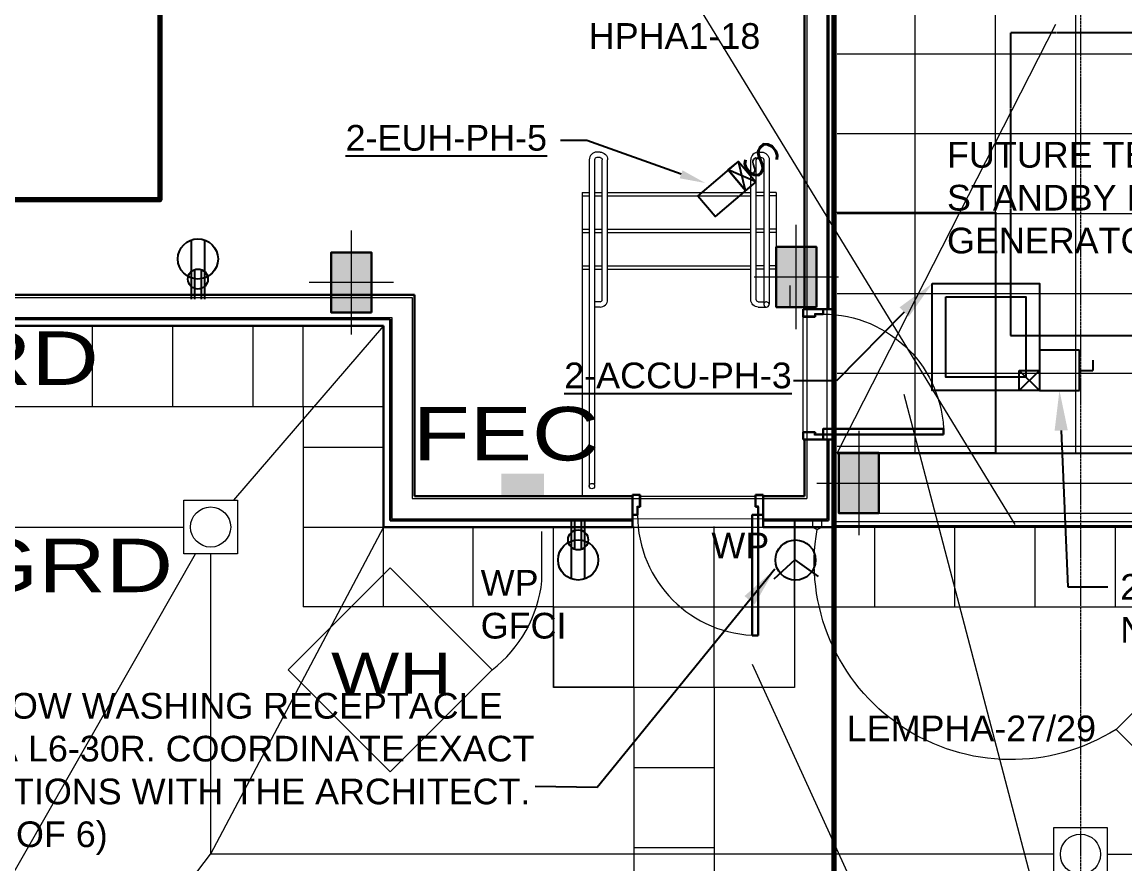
# Model space of a CAD drawing. Header units: inches. Extents: x -40190 to 0, y -3216 to 2257.
# Drawn here: x -22457.3 to -22127.7, y 103.2 to 354.9 of the extents above; entities that cross this region are included whole.
import ezdxf
from ezdxf import colors
from ezdxf.entities.mleader import LeaderData, LeaderLine
from ezdxf.enums import TextEntityAlignment as Align
from ezdxf.math import Vec2, Vec3

# ---------------------------------------------------------------- set-up
doc = ezdxf.new("R2010")
doc.units = ezdxf.units.IN
doc.header["$LTSCALE"] = 0.5
doc.header["$MEASUREMENT"] = 0
for name, pattern in [('A113$0$CENTER', [2, 1.25, -0.25, 0.25, -0.25]), ('A113$0$DGN Style 3', [242.953966, 173.538547, -69.415419]), ('HIDDEN2', [0.1875, 0.125, -0.0625])]:
    doc.linetypes.add(name, pattern=pattern)
for name, color, linetype in [('A113$0$63', 8, 'Continuous'), ('A113$0$A roof pave', 8, 'Continuous'), ('A113$0$A-ANNO-PATT-13-14', 8, 'Continuous'), ('A113$0$A-ANNO-TEXT', 8, 'Continuous'), ('A113$0$A-COLS-COLS13-14', 8, 'Continuous'), ('A113$0$A-DOOR', 8, 'Continuous'), ('A113$0$A-DOOR-FRAM', 8, 'Continuous'), ('A113$0$A-EQPM-FEC', 8, 'Continuous'), ('A113$0$A-FLOOR-THRSHD', 8, 'Continuous'), ('A113$0$A-FLOR-CURB', 8, 'Continuous'), ('A113$0$A-FLOR-HRAL', 8, 'Continuous'), ('A113$0$A-FLOR-SLAB', 8, 'Continuous'), ('A113$0$A-FLOR-STRS', 8, 'Continuous'), ('A113$0$A-GRID-GRD13-14', 8, 'Continuous'), ('A113$0$A-GRID-GRDP0-15', 8, 'Continuous'), ('A113$0$A-WALL-FULL-EXTR', 8, 'Continuous'), ('A113$0$A-WALL-FULL-INTR', 8, 'Continuous'), ('A113$0$bp113 - A-ROOF-CRTS', 8, 'Continuous'), ('A113$0$bp113 - A-ROOF-RFDR', 8, 'Continuous'), ('A113$0$E-ELEC-WIND-WASH', 8, 'Continuous'), ('A113$0$Level 21', 8, 'Continuous'), ('E-Anno-Keyn', 72, 'Continuous'), ('E-Anno-Note', 6, 'Continuous'), ('E-FIRE', 234, 'Continuous'), ('E-Lite-Swch', 53, 'Continuous'), ('E-Lite-Swch @ 48', 53, 'Continuous'), ('E-Lite-Swch @ 96', 53, 'Continuous'), ('E-Powr-Devc', 233, 'Continuous'), ('E-Powr-Devc @ 48', 233, 'Continuous'), ('E-Powr-Devc @ 96', 233, 'Continuous'), ('E-Powr-Eqpm', 234, 'Continuous'), ('EPOWER', 7, 'Continuous'), ('G-Anno', 6, 'Continuous'), ('M-HVAC-Eqpm', 94, 'Continuous'), ('M-HVAC-Eqpm-AHU', 94, 'Continuous'), ('M-HVAC-EQPM-CLEARANCE', 1, 'HIDDEN2'), ('M-HVAC-pad', 1, 'Continuous'), ('M-HVAC-text', 6, 'Continuous'), ('XREF', 7, 'Continuous')]:
    doc.layers.add(name, color=color, linetype=linetype)
doc.layers.add('E-Fire-Covr', color=240, linetype='Continuous', lineweight=70, plot=False)
doc.styles.add('A113$0$style-Arial', font='arial.ttf')
doc.styles.add('A113$0$style-WORKING', font='WORKING.shx')
doc.styles.add('M08', font='arial.ttf', dxfattribs={"height": 7.68})
doc.styles.add('MAMEP ANNO', font='arial.ttf', dxfattribs={"height": 0.101562})
doc.styles.get("Standard").update_dxf_attribs({"font": 'simplex.shx'})
doc.dimstyles.new('STANDARD$7', dxfattribs={"dimtxt": 0.18, "dimasz": 0.125, "dimexe": 0.18, "dimexo": 0.06, "dimgap": 0.09, "dimtad": 0, "dimtih": 1, "dimtoh": 1, "dimdec": 4, "dimzin": 0, "dimdsep": 46, "dimtxsty": 'Standard', "dimcen": 0.09, "dimadec": 0, "dimazin": 0, "dimtfac": 1, "dimtdec": 4, "dimtofl": 0, "dimtmove": 0, "dimatfit": 3, "dimfxl": 1, "dimtolj": 1, "dimtzin": 0, "dimarcsym": 0})

# ---------------------------------------------------------------- blocks, each defined once
blk = doc.blocks.new('PWR-Starter')
at = {"color": 0, "linetype": 'ByBlock'}
for p, q in [((0, 0), (6, 6)), ((0, 6), (6, 0))]:
    blk.add_line(p, q, dxfattribs=at)
blk.add_lwpolyline([(0, 6), (6, 6), (6, 0), (0, 0)], close=True, dxfattribs=at)
blk = doc.blocks.new('PWR-SafetySwitch')
for p, q in [((0, 12), (0, 0)), ((12, 12), (0, 12)), ((12, 0), (12, 12)), ((16, 9), (16, 6)), ((12, 6), (16, 6)), ((0, 0), (12, 0))]:
    blk.add_line(p, q)
blk = doc.blocks.new('*U300')
at = {"layer": 'E-Fire-Covr'}
blk.add_lwpolyline([(-10.15, -648), (-324, -648), (-324, 0), (324, 0), (324, -648), (9.51, -648)], dxfattribs=at)
blk = doc.blocks.new('LTG-Switch-Anno')
at = {"color": 0, "linetype": 'ByBlock'}
blk.add_text('S', height=0.1042, dxfattribs=at).set_placement((0, -0.1094), align=Align.CENTER)
at = {"color": 6, "style": 'MAMEP ANNO'}
blk.add_attdef('SUB', (0.0521, -0.125), '', height=0.0729, dxfattribs=at)
blk = doc.blocks.new('*U1253')
at = {"layer": 'E-Lite-Swch @ 48', "xscale": 48, "yscale": 48, "zscale": 48, "rotation": 130.4731160507407}
blk.add_blockref('LTG-Switch-Anno', (-22240.58, 310.21), dxfattribs=at)
at = {"layer": 'E-Lite-Swch @ 96', "xscale": 96, "yscale": 96, "zscale": 96, "rotation": 130.4731160507407}
blk.add_blockref('LTG-Switch-Anno', (-22240.58, 310.21), dxfattribs=at)
blk = doc.blocks.new('MLD-KeyNote')
at = {"color": 0, "linetype": 'Continuous', "transparency": 16777216}
blk.add_lwpolyline([(-0.09375, -0.09375), (0.09375, -0.09375), (0.09375, 0.09375), (-0.09375, 0.09375)], close=True, dxfattribs=at)
at = {"color": 0, "linetype": 'ByBlock', "transparency": 16777216, "style": 'MAMEP ANNO'}
blk.add_attdef('ID', text='', height=0.10156, dxfattribs=at).set_placement((0, 0), align=Align.MIDDLE_CENTER)
blk = doc.blocks.new('RESPECIAL')
at = {"layer": 'EPOWER'}
for q in [(4.48, 8.32, 18), (-11.97, 1.27, 18), (5.37, -5, 18)]:
    blk.add_line((-0.46, 1.27, 18), q, dxfattribs=at)
blk.add_circle((-0.38, 1.49, 18), 6, dxfattribs=at)
blk = doc.blocks.new('PWR-RecepDuplex-Anno')
at = {"color": 0, "linetype": 'ByBlock'}
for p, q in [((-0.0208, 0.1839), (-0.0208, 0)), ((0.0208, 0.1839), (0.0208, 0))]:
    blk.add_line(p, q, dxfattribs=at)
blk.add_circle((0, 0.125), 0.0625, dxfattribs=at)
at = {"color": 6, "style": 'MAMEP ANNO'}
blk.add_attdef('NOTES', (0.0932, 0.1875), '', height=0.0781, dxfattribs=at)
blk = doc.blocks.new('*U1265')
at = {"layer": 'E-Powr-Devc @ 48', "xscale": 48, "yscale": 48, "zscale": 48, "rotation": 180}
blk.add_blockref('PWR-RecepDuplex-Anno', (-22291.09, 206.1), dxfattribs=at)
at = {"layer": 'E-Powr-Devc @ 96', "xscale": 96, "yscale": 96, "zscale": 96, "rotation": 180}
blk.add_blockref('PWR-RecepDuplex-Anno', (-22291.09, 206.1), dxfattribs=at)
blk = doc.blocks.new('*U1266')
at = {"layer": 'E-Powr-Devc @ 48', "xscale": 48, "yscale": 48, "zscale": 48}
blk.add_blockref('PWR-RecepDuplex-Anno', (-22404.74, 272.1), dxfattribs=at)
at = {"layer": 'E-Powr-Devc @ 96', "xscale": 96, "yscale": 96, "zscale": 96}
blk.add_blockref('PWR-RecepDuplex-Anno', (-22404.74, 272.1), dxfattribs=at)
blk = doc.blocks.new('*U588')
at = {"layer": 'A113$0$E-ELEC-WIND-WASH', "linetype": 'A113$0$DGN Style 3', "lineweight": 13, "flags": 128}
blk.add_lwpolyline([(-1.44, -1.01), (-0.01, -1.72), (1.42, -1.01)], dxfattribs=at)
at = {"layer": 'A113$0$E-ELEC-WIND-WASH', "linetype": 'A113$0$DGN Style 3', "lineweight": 13}
blk.add_3dface([(1.42, 1.08), (-1.44, 1.08), (-1.44, -1.01), (1.42, -1.01)], dxfattribs=at)
blk = doc.blocks.new('A113$0$36D478_24')
at = {"layer": 'A113$0$A-DOOR', "linetype": 'Continuous', "lineweight": 0}
blk.add_arc((-0.85, -5.63), 36, 180, 270, dxfattribs=at)
at = {"layer": 'A113$0$A-DOOR', "linetype": 'Continuous', "lineweight": 30}
blk.add_3dface([(-0.85, -41.63), (-2.6, -41.63), (-2.6, -5.63), (-0.85, -5.63)], dxfattribs=at)
at = {"layer": 'A113$0$A-DOOR-FRAM', "linetype": 'Continuous', "lineweight": 30}
for p, q in [((-36.1, 0.37), (-38.35, 0.37)), ((-38.35, 0.37), (-38.35, 0)), ((-36.1, -3.2), (-36.1, 0.37)), ((-1.6, 0.37), (0.65, 0.37)), ((-1.6, -3.2), (-1.6, 0.37)), ((0.65, 0.37), (0.65, 0)), ((-36.85, -5.63), (-36.85, -3.2)), ((-36.85, -3.2), (-36.1, -3.2)), ((-0.85, -3.2), (-1.6, -3.2)), ((-0.85, -5.63), (-0.85, -3.2)), ((-38.35, -5.63), (-38.35, -5.25)), ((-38.35, -5.63), (-36.85, -5.63)), ((0.65, -5.63), (-0.85, -5.63)), ((0.65, -5.63), (0.65, -5.25))]:
    blk.add_line(p, q, dxfattribs=at)
at = {"layer": 'A113$0$A-DOOR-FRAM', "linetype": 'Continuous', "lineweight": 13}
for p, q in [((-36.25, 0.22), (-38.2, 0.22)), ((-38.2, 0.22), (-38.2, 0)), ((-36.25, -3.05), (-36.25, 0.22)), ((-1.45, -3.05), (-1.45, 0.22)), ((-1.45, 0.22), (0.5, 0.22)), ((0.5, 0.22), (0.5, 0)), ((-38.2, 0), (-38.35, 0)), ((-37, -5.48), (-37, -3.05)), ((-37, -3.05), (-36.25, -3.05)), ((-0.7, -3.05), (-1.45, -3.05)), ((-0.7, -5.48), (-0.7, -3.05)), ((0.5, 0), (0.65, 0)), ((-38.35, -5.25), (-38.2, -5.25)), ((-38.2, -5.48), (-38.2, -5.25)), ((-38.2, -5.48), (-37, -5.48)), ((0.5, -5.48), (-0.7, -5.48)), ((0.65, -5.25), (0.5, -5.25)), ((0.5, -5.48), (0.5, -5.25))]:
    blk.add_line(p, q, dxfattribs=at)
blk = doc.blocks.new('A113$0$36D478_25')
at = {"layer": 'A113$0$A-DOOR', "linetype": 'Continuous', "lineweight": 0, "extrusion": (0, 0, -1)}
blk.add_arc((-5.63, 0.85), 36, 90, 180, dxfattribs=at)
at = {"layer": 'A113$0$A-DOOR', "linetype": 'Continuous', "lineweight": 30}
blk.add_3dface([(41.63, 0.85), (41.63, 2.6), (5.63, 2.6), (5.63, 0.85)], dxfattribs=at)
at = {"layer": 'A113$0$A-DOOR-FRAM', "linetype": 'Continuous', "lineweight": 30}
for p, q in [((-0.37, 36.1), (-0.37, 38.35)), ((-0.37, 38.35), (0, 38.35)), ((5.63, 36.85), (3.2, 36.85)), ((3.2, 36.85), (3.2, 36.1)), ((5.63, 38.35), (5.25, 38.35)), ((5.63, 38.35), (5.63, 36.85)), ((3.2, 36.1), (-0.37, 36.1)), ((-0.37, 1.6), (-0.37, -0.65)), ((3.2, 1.6), (-0.37, 1.6)), ((3.2, 0.85), (3.2, 1.6)), ((5.63, 0.85), (3.2, 0.85)), ((5.63, -0.65), (5.63, 0.85)), ((-0.37, -0.65), (0, -0.65)), ((5.63, -0.65), (5.25, -0.65))]:
    blk.add_line(p, q, dxfattribs=at)
at = {"layer": 'A113$0$A-DOOR-FRAM', "linetype": 'Continuous', "lineweight": 13}
for p, q in [((-0.22, 36.25), (-0.22, 38.2)), ((-0.22, 38.2), (0, 38.2)), ((0, 38.2), (0, 38.35)), ((5.48, 37), (3.05, 37)), ((3.05, 37), (3.05, 36.25)), ((5.25, 38.35), (5.25, 38.2)), ((5.48, 38.2), (5.25, 38.2)), ((5.48, 38.2), (5.48, 37)), ((3.05, 36.25), (-0.22, 36.25)), ((3.05, 1.45), (-0.22, 1.45)), ((-0.22, 1.45), (-0.22, -0.5)), ((3.05, 0.7), (3.05, 1.45)), ((5.48, 0.7), (3.05, 0.7)), ((5.48, -0.5), (5.48, 0.7)), ((-0.22, -0.5), (0, -0.5)), ((0, -0.5), (0, -0.65)), ((5.25, -0.65), (5.25, -0.5)), ((5.48, -0.5), (5.25, -0.5))]:
    blk.add_line(p, q, dxfattribs=at)
blk = doc.blocks.new('A113')
at = {"layer": 'A113$0$A roof pave', "lineweight": 0}
for p, q in [((-22190.535, 435.1317, -2660.425), (-22190.535, 225.9432, -2660.425)), ((-22166.535, 435.1317, -2660.425), (-22166.535, 225.9432, -2660.425)), ((-22142.535, 435.1317, -2660.425), (-22142.535, 225.9432, -2660.425)), ((-22213.7677, 345.4602, -2660.425), (-22094.535, 345.4602, -2660.425)), ((-22213.7677, 321.5809, -2660.425), (-22091.1462, 321.5809, -2660.425)), ((-22213.7677, 297.7017, -2660.425), (-22091.1462, 297.7017, -2660.425)), ((-22213.7677, 273.8224, -2660.425), (-22091.1462, 273.8224, -2660.425)), ((-23012.3091, 263.9985, -2660.425), (-22349.3246, 263.9503, -2660.425)), ((-22436.3134, 239.9963, -2660.425), (-22436.3134, 263.9963, -2660.425)), ((-22412.3134, 239.9963, -2660.425), (-22412.3134, 263.9963, -2660.425)), ((-22388.3134, 239.9963, -2660.425), (-22388.3134, 263.9963, -2660.425)), ((-22373.3289, 239.9525, -2660.425), (-22373.3289, 263.9525, -2660.425)), ((-22213.7677, 249.9432, -2660.425), (-21432.5219, 249.9432, -2660.425)), ((-22373.3289, 239.9525, -2660.425), (-22349.3289, 239.9525, -2660.425)), ((-22373.3289, 227.8101, -2660.425), (-22349.3289, 227.8101, -2660.425)), ((-22213.7677, 228.0794, -2660.425), (-21432.5219, 228.0794, -2660.425)), ((-22213.7677, 225.9432, -2660.425), (-21432.5219, 225.9432, -2660.425)), ((-22373.3289, 203.9525, -2660.425), (-22349.3289, 203.9525, -2660.425)), ((-22349.3289, 180.0949, -2660.425), (-22349.3289, 203.9503, -2660.425)), ((-22322.535, 180.0948, -2660.425), (-22322.535, 204.0948, -2660.425)), ((-22298.535, 180.0948, -2660.425), (-22298.535, 204.0948, -2660.425)), ((-22274.535, 156.0948, -2660.425), (-22274.535, 204.0948, -2660.425)), ((-22250.535, 156.0948, -2660.425), (-22250.535, 204.0948, -2660.425)), ((-22226.535, 180.0948, -2660.425), (-22226.535, 204.0948, -2660.425)), ((-22202.535, 180.0948, -2660.425), (-22202.535, 204.0948, -2660.425)), ((-22178.535, 180.0948, -2660.425), (-22178.535, 204.0948, -2660.425)), ((-22154.535, 180.0948, -2660.425), (-22154.535, 204.0948, -2660.425)), ((-22130.535, 180.0948, -2660.425), (-22130.535, 204.0948, -2660.425)), ((-22298.535, 180.0948, -2660.425), (-22226.535, 180.0948, -2660.425)), ((-22274.535, 156.0948, -2660.425), (-22250.535, 156.0948, -2660.425)), ((-22274.535, 132.0948, -2660.425), (-22250.535, 132.0948, -2660.425)), ((-22274.535, 108.0948, -2660.425), (-22250.535, 108.0948, -2660.425))]:
    blk.add_line(p, q, dxfattribs=at)
at = {"layer": 'A113$0$A roof pave', "lineweight": 13}
for p, q in [((-22988.3134, 239.9963, -2660.425), (-22373.3289, 239.9525, -2660.425)), ((-22373.3289, 239.9525, -2660.425), (-22373.3289, 180.0949, -2660.425)), ((-22298.535, 180.0948, -2660.425), (-22373.3289, 180.0949, -2660.425)), ((-22298.535, 180.0948, -2660.425), (-22298.535, 156.0948, -2660.425)), ((-22226.535, 180.0948, -2660.425), (-21410.535, 180.0948, -2660.425)), ((-22226.535, 180.0948, -2660.425), (-22226.535, 156.0948, -2660.425)), ((-22274.535, 156.0948, -2660.425), (-22298.535, 156.0948, -2660.425)), ((-22274.535, 156.0948, -2660.425), (-22274.535, 36.0949, -2660.425)), ((-22250.535, 156.0948, -2660.425), (-22250.535, 36.0949, -2660.425)), ((-22250.535, 156.0948, -2660.425), (-22226.535, 156.0948, -2660.425))]:
    blk.add_line(p, q, dxfattribs=at)
at = {"layer": 'A113$0$A-ANNO-PATT-13-14', "lineweight": 0, "extrusion": (0, 0, -1)}
for points in [[(22219.9676, 287.6978, 4909.5523), (22231.9676, 287.6978, 4909.5523), (22219.9676, 269.6978, 4909.5523), (22231.9676, 269.6978, 4909.5523)], [(22352.9666, 286.065, 4909.5523), (22364.9665, 286.065, 4909.5523), (22352.9666, 268.065, 4909.5523), (22364.9665, 268.065, 4909.5523)]]:
    blk.add_solid(points, dxfattribs=at)
at = {"layer": 'A113$0$A-ANNO-PATT-13-14', "lineweight": 0}
blk.add_solid([(-22213.2977, 208.0949, -4909.5523), (-22201.2977, 208.0949, -4909.5523), (-22213.2977, 226.0949, -4909.5523), (-22201.2977, 226.0949, -4909.5523)], dxfattribs=at)
at = {"layer": 'A113$0$A-ANNO-TEXT', "lineweight": 0}
for p, q in [((-22268.5404, 381.3947), (-22160.6503, 204.6878)), ((-22083.1232, -178.7217), (-22193.6786, 243.6249)), ((-22302.0146, 187.8449), (-22302.0146, 202.6314))]:
    blk.add_line(p, q, dxfattribs=at)
at = {"layer": 'A113$0$A-ANNO-TEXT', "lineweight": 0, "flags": 128}
blk.add_lwpolyline([(-21946.883, -178.7217), (-22083.1232, -178.7217), (-22239.0172, 162.7979)], dxfattribs=at)
at = {"layer": 'A113$0$A-ANNO-TEXT', "lineweight": 0}
blk.add_arc((-22340.524, 191.925), 38.725, 307.56342, 353.95195, dxfattribs=at)
at = {"layer": 'A113$0$A-ANNO-TEXT', "lineweight": 0, "extrusion": (0, 0, -1)}
blk.add_ellipse((-22161.7573, 193.2304), major_axis=(18.1054, -55.9809), ratio=0.99996511, start_param=6.03389458, end_param=8.33751359, dxfattribs=at)
at = {"layer": 'A113$0$A-ANNO-TEXT', "lineweight": 13}
for points in [[(-22347.3864, 130.7579), (-22316.9157, 161.2286), (-22347.3864, 191.6992), (-22377.857, 161.2286)], [(-22099.93, 112.9761), (-22069.4593, 143.4468), (-22099.93, 173.9174), (-22130.4006, 143.4468)]]:
    blk.add_3dface(points, dxfattribs=at)
at = {"layer": 'A113$0$A-COLS-COLS13-14', "lineweight": 13}
for p, q in [((-22225.9676, 263.1225, -4909.5523), (-22225.9676, 294.2731, -4909.5523)), ((-22358.9665, 261.4896, -4909.5523), (-22358.9665, 292.6403, -4909.5523)), ((-22346.3912, 277.065, -4909.5523), (-22371.5419, 277.065, -4909.5523)), ((-22213.3923, 278.6978, -4909.5523), (-22238.5429, 278.6978, -4909.5523)), ((-22207.2977, 232.6702, -4909.5523), (-22207.2977, 201.5195, -4909.5523)), ((-22219.873, 217.0949, -4909.5523), (-22194.7224, 217.0949, -4909.5523))]:
    blk.add_line(p, q, dxfattribs=at)
at = {"layer": 'A113$0$A-COLS-COLS13-14', "lineweight": 30}
for points in [[(-22219.9676, 269.6978, -4909.5523), (-22231.9676, 269.6978, -4909.5523), (-22231.9676, 287.6978, -4909.5523), (-22219.9676, 287.6978, -4909.5523)], [(-22352.9666, 268.065, -4909.5523), (-22364.9665, 268.065, -4909.5523), (-22364.9665, 286.065, -4909.5523), (-22352.9666, 286.065, -4909.5523)], [(-22213.2977, 226.0949, -4909.5523), (-22201.2977, 226.0949, -4909.5523), (-22201.2977, 208.0949, -4909.5523), (-22213.2977, 208.0949, -4909.5523)]]:
    blk.add_3dface(points, dxfattribs=at)
at = {"layer": 'A113$0$A-EQPM-FEC', "lineweight": 13}
blk.add_solid([(-22301.3689, 213.1973, 1992.7541), (-22314.1189, 213.1973, 1992.7541), (-22301.3689, 219.9473, 1992.7541), (-22314.1189, 219.9473, 1992.7541)], dxfattribs=at)
at = {"layer": 'A113$0$A-FLOOR-THRSHD', "lineweight": 0}
for p, q in [((-22223.9311, 232.3466, 1992.7541), (-22223.9311, 266.8456, 1992.7541)), ((-22272.6579, 213.1923, 1992.7541), (-22238.1589, 213.1923, 1992.7541)), ((-22273.4081, 203.922, 1992.7541), (-22237.4081, 203.922, 1992.7541))]:
    blk.add_line(p, q, dxfattribs=at)
at = {"layer": 'A113$0$A-FLOOR-THRSHD', "lineweight": 13}
for points in [[(-22214.3061, 226.0944, 1992.7541), (-22214.3061, 298.0944, 1992.7541), (-22166.3061, 298.0944, 1992.7541), (-22166.3061, 226.0944, 1992.7541)], [(-22298.535, 203.9466, 1992.7541), (-22226.535, 203.9466, 1992.7541), (-22226.535, 155.9466, 1992.7541), (-22298.535, 155.9466, 1992.7541)]]:
    blk.add_3dface(points, dxfattribs=at)
at = {"layer": 'A113$0$A-FLOR-CURB', "lineweight": 0}
for p, q in [((-22222.8061, 443.6317, 1992.7541), (-22222.8061, 212.4411, 1992.7541)), ((-22216.8061, 437.6317, 1992.7541), (-22216.8061, 206.4407, 1992.7541)), ((-23020.8134, 272.5949, 1992.7541), (-22340.8289, 272.5949, 1992.7541)), ((-22340.8289, 272.5949, 1992.7541), (-22340.8289, 212.4497, 1992.7541)), ((-23014.8134, 266.5949, 1992.7541), (-22346.8289, 266.5949, 1992.7541)), ((-22346.8289, 266.5949, 1992.7541), (-22346.8289, 206.4502, 1992.7541)), ((-22340.8289, 212.4497, 1992.7541), (-22222.8061, 212.4411, 1992.7541)), ((-22346.8289, 206.4502, 1992.7541), (-22216.8061, 206.4407, 1992.7541))]:
    blk.add_line(p, q, dxfattribs=at)
at = {"layer": 'A113$0$A-FLOR-HRAL', "lineweight": 13}
for p, q in [((-22287.8677, 313.7809, 1992.7541), (-22287.8701, 216.1379, 1992.7541)), ((-22286.2427, 313.7809, 1992.7541), (-22286.2451, 216.6468, 1992.7541)), ((-22284.6098, 314.4059, 1992.7541), (-22285.6179, 314.4059, 1992.7541)), ((-22284.6098, 316.0309, 1992.7541), (-22285.6177, 316.0309, 1992.7541)), ((-22283.9848, 271.9478, 1992.7541), (-22283.9848, 313.7809, 1992.7541)), ((-22282.3598, 271.9478, 1992.7541), (-22282.3598, 313.7809, 1992.7541)), ((-22239.5754, 271.9478, 1992.7541), (-22239.5754, 313.7809, 1992.7541)), ((-22237.9504, 271.9478, 1992.7541), (-22237.9504, 313.7809, 1992.7541)), ((-22237.3254, 316.0309, 1992.7541), (-22236.3175, 316.0309, 1992.7541)), ((-22237.3254, 314.4059, 1992.7541), (-22236.3173, 314.4059, 1992.7541)), ((-22235.6925, 313.7809, 1992.7541), (-22235.6923, 270.4517, 1992.7541)), ((-22234.0675, 313.7809, 1992.7541), (-22234.0673, 270.5937, 1992.7541)), ((-22284.6098, 271.3228, 1992.7541), (-22286.2427, 271.3228, 1992.7541)), ((-22237.3254, 271.3228, 1992.7541), (-22235.6925, 271.3228, 1992.7541)), ((-22284.6098, 269.6978, 1992.7541), (-22286.2427, 269.6978, 1992.7541)), ((-22237.3254, 269.6978, 1992.7541), (-22234.8799, 269.6978, 1992.7541))]:
    blk.add_line(p, q, dxfattribs=at)
for centre, radius, start, end in [((-22285.6177, 313.7809, 1992.7541), 2.25, 89.999997, 179.999999), ((-22285.6177, 313.7809, 1992.7541), 0.625, 89.999997, 179.999999), ((-22237.3254, 313.7809, 1992.7541), 2.25, 89.999997, 179.999999), ((-22237.3254, 313.7809, 1992.7541), 0.625, 89.999997, 179.999999), ((-22284.6098, 271.9478, 1992.7541), 0.625, 269.999997, 359.999999), ((-22284.6098, 271.9478, 1992.7541), 2.25, 269.999997, 359.999999), ((-22234.88, 270.5124, 1992.7541), 0.8146, 184.092187, 355.923029)]:
    blk.add_arc(centre, radius, start, end, dxfattribs=at)
at = {"layer": 'A113$0$A-FLOR-HRAL', "lineweight": 13, "extrusion": (0, 0, -1)}
for centre, radius, start, end in [((22284.6098, 313.7809, -1992.7541), 2.25, 89.999997, 179.999999), ((22284.6098, 313.7809, -1992.7541), 0.625, 89.999997, 179.999999), ((22236.3175, 313.7809, -1992.7541), 2.25, 89.999997, 179.999999), ((22236.3175, 313.7809, -1992.7541), 0.625, 89.999997, 179.999999), ((22237.3254, 271.9478, -1992.7541), 2.25, 269.999997, 359.999999), ((22237.3254, 271.9478, -1992.7541), 0.625, 269.999997, 359.999999), ((22287.0574, 216.1958, -1992.7541), 0.8146, 184.092187, 355.923029)]:
    blk.add_arc(centre, radius, start, end, dxfattribs=at)
at = {"layer": 'A113$0$A-FLOR-SLAB', "lineweight": 13}
blk.add_line((-22227.781, 269.6978, 1992.7541), (-22227.781, 276.1865, 1992.7541), dxfattribs=at)
at = {"layer": 'A113$0$A-FLOR-STRS', "lineweight": 13}
for p, q in [((-22289.9676, 304.0208, 1992.7541), (-22287.8684, 304.0207, 1992.7541)), ((-22289.9676, 304.0208, 1992.7541), (-22289.9676, 213.196, 1992.7541)), ((-22286.143, 304.0208, 1992.7541), (-22284.0438, 304.0207, 1992.7541)), ((-22282.3598, 304.0211, 1992.7541), (-22239.5754, 304.0182, 1992.7541)), ((-22235.7921, 304.0208, 1992.7541), (-22237.8913, 304.0207, 1992.7541)), ((-22231.9676, 304.0208, 1992.7541), (-22234.0668, 304.0207, 1992.7541)), ((-22231.9676, 304.0208, 1992.7541), (-22231.9676, 269.6978, 1992.7541)), ((-22289.9676, 303.0208, 1992.7541), (-22287.8684, 303.0207, 1992.7541)), ((-22286.1431, 303.0208, 1992.7541), (-22284.0439, 303.0207, 1992.7541)), ((-22282.3598, 303.0211, 1992.7541), (-22239.5754, 303.0182, 1992.7541)), ((-22235.7921, 303.0208, 1992.7541), (-22237.8913, 303.0207, 1992.7541)), ((-22231.9675, 303.0208, 1992.7541), (-22234.0667, 303.0207, 1992.7541)), ((-22289.9676, 293.0208, 1992.7541), (-22287.8678, 293.0207, 1992.7541)), ((-22289.9676, 292.0208, 1992.7541), (-22287.8678, 292.0207, 1992.7541)), ((-22286.1431, 292.0208, 1992.7541), (-22284.0433, 292.0207, 1992.7541)), ((-22286.143, 293.0208, 1992.7541), (-22284.0432, 293.0207, 1992.7541)), ((-22282.3598, 293.0211, 1992.7541), (-22239.5754, 293.0182, 1992.7541)), ((-22282.3598, 292.0211, 1992.7541), (-22239.5754, 292.0182, 1992.7541)), ((-22235.7921, 293.0208, 1992.7541), (-22237.892, 293.0207, 1992.7541)), ((-22235.7921, 292.0208, 1992.7541), (-22237.8919, 292.0207, 1992.7541)), ((-22231.9676, 293.0208, 1992.7541), (-22234.0674, 293.0207, 1992.7541)), ((-22231.9675, 292.0208, 1992.7541), (-22234.0673, 292.0207, 1992.7541)), ((-22289.9677, 281.0208, 1992.7541), (-22287.8672, 281.0207, 1992.7541)), ((-22289.9676, 282.0208, 1992.7541), (-22287.8685, 282.0207, 1992.7541)), ((-22286.1431, 281.0208, 1992.7541), (-22284.0427, 281.0207, 1992.7541)), ((-22286.143, 282.0208, 1992.7541), (-22284.0439, 282.0207, 1992.7541)), ((-22282.3598, 282.0211, 1992.7541), (-22239.5754, 282.0182, 1992.7541)), ((-22282.3598, 281.0211, 1992.7541), (-22239.5754, 281.0182, 1992.7541)), ((-22235.7921, 281.0208, 1992.7541), (-22237.8925, 281.0207, 1992.7541)), ((-22235.7921, 282.0208, 1992.7541), (-22237.8913, 282.0207, 1992.7541)), ((-22231.9675, 281.0208, 1992.7541), (-22234.068, 281.0207, 1992.7541)), ((-22231.9676, 282.0208, 1992.7541), (-22234.0667, 282.0207, 1992.7541))]:
    blk.add_line(p, q, dxfattribs=at)
blk.add_arc((-22234.878, 270.4415, 1992.7541), 0.8146, 355.781464, 179.104329, dxfattribs=at)
at = {"layer": 'A113$0$A-FLOR-STRS', "lineweight": 13, "extrusion": (0, 0, -1)}
blk.add_arc((22287.0574, 216.1958, -1992.7541), 0.8146, 355.781464, 179.104329, dxfattribs=at)
at = {"layer": 'A113$0$A-GRID-GRD13-14', "lineweight": 0}
blk.add_line((-22194.7224, 217.0949, 0.001), (-21410.7898, 217.1126, 0.001), dxfattribs=at)
at = {"layer": 'A113$0$A-GRID-GRDP0-15', "linetype": 'A113$0$CENTER', "lineweight": 0}
blk.add_line((-22141.0236, 2113.2362), (-22141.0236, -676.9042), dxfattribs=at)
at = {"layer": 'A113$0$A-WALL-FULL-EXTR', "lineweight": 13}
for p, q in [((-22214.3061, 435.1304, 1992.7541), (-22214.3061, 269.0944, 1992.7541)), ((-22214.3061, 230.0944, 1992.7541), (-22214.3061, 203.9405, 1992.7541))]:
    blk.add_line(p, q, dxfattribs=at)
at = {"layer": 'A113$0$A-WALL-FULL-EXTR', "lineweight": 30}
for p, q in [((-22223.5561, 269.0951, 1992.7541), (-22214.2809, 269.0944, 1992.7541)), ((-22340.0789, 213.1997, 1992.7541), (-22274.9074, 213.1949, 1992.7541)), ((-22274.9074, 213.1921, 1992.7541), (-22274.9074, 203.9197, 1992.7541)), ((-22235.9074, 213.1921, 1992.7541), (-22223.5561, 213.1912, 1992.7541)), ((-22347.3289, 205.9502, 1992.7541), (-22274.9074, 205.9449, 1992.7541)), ((-22235.9072, 205.9421, 1992.7541), (-22216.3061, 205.9407, 1992.7541)), ((-22349.3289, 203.9503, 1992.7541), (-22274.9074, 203.9449, 1992.7541)), ((-22235.9074, 203.9421, 1992.7541), (-22214.3061, 203.9405, 1992.7541))]:
    blk.add_line(p, q, dxfattribs=at)
at = {"layer": 'A113$0$A-WALL-FULL-INTR', "lineweight": 30}
for p, q in [((-22223.5561, 444.3817, 1992.7541), (-22223.5561, 269.0951, 1992.7541)), ((-22216.3061, 437.1317, 1992.7541), (-22216.3061, 269.0946, 1992.7541)), ((-23021.5634, 273.3449, 1992.7541), (-22340.0789, 273.3449, 1992.7541)), ((-22340.0789, 273.3449, 1992.7541), (-22340.0789, 213.1997, 1992.7541)), ((-23014.3134, 266.0949, 1992.7541), (-22347.3289, 266.0949, 1992.7541)), ((-23012.3134, 264.0949, 1992.7541), (-22349.3289, 264.0949, 1992.7541)), ((-22349.3289, 264.0949, 1992.7541), (-22349.3289, 203.9503, 1992.7541)), ((-22347.3289, 266.0949, 1992.7541), (-22347.3289, 205.9502, 1992.7541)), ((-22223.5561, 230.0951, 1992.7541), (-22214.3061, 230.0944, 1992.7541)), ((-22223.5561, 230.0951, 1992.7541), (-22223.5561, 213.1912, 1992.7541)), ((-22216.3061, 230.0946, 1992.7541), (-22216.3061, 205.9407, 1992.7541)), ((-22235.9074, 213.1921, 1992.7541), (-22235.9074, 203.9197, 1992.7541))]:
    blk.add_line(p, q, dxfattribs=at)
at = {"layer": 'A113$0$bp113 - A-ROOF-CRTS', "lineweight": 13}
for p, q in [((-22214.3061, 204.0949, -2660.425), (-22214.3061, 396.0948, -2660.425)), ((-22148.4466, 354.1574, -2660.425), (-22213.7677, 226.0949, -2660.425)), ((-22349.3289, 264.0949, -2660.425), (-22394.1476, 211.9503, -2660.425)), ((-22953.0236, 203.9503, -2660.425), (-22409.0236, 203.9503, -2660.425)), ((-22349.3289, 203.9503, -2660.425), (-22401.0236, 106.0949, -2660.425)), ((-22483.0236, 60.0949, -2660.425), (-22405.5838, 195.9503, -2660.425)), ((-22483.0236, 0.0949, -2660.425), (-22401.0236, 106.0949, -2660.425)), ((-22149.0236, 106.0949, -2660.425), (-22401.0236, 106.0949, -2660.425)), ((-22133.0236, 106.0949, -2660.425), (-21789.0236, 106.0949, -2660.425))]:
    blk.add_line(p, q, dxfattribs=at)
at = {"layer": 'A113$0$bp113 - A-ROOF-CRTS', "lineweight": 13, "elevation": -2660.425, "flags": 128}
blk.add_lwpolyline([(-22401.0236, 195.9503), (-22401.0236, 106.0949)], dxfattribs=at)
at = {"layer": 'A113$0$bp113 - A-ROOF-RFDR', "lineweight": 13}
for centre in [(-22401.0236, 203.9503, -2660.425), (-22141.0236, 106.0949, -2660.425)]:
    blk.add_circle(centre, 6, dxfattribs=at)
for points in [[(-22409.0236, 211.9503, -2660.425), (-22393.0236, 211.9503, -2660.425), (-22393.0236, 195.9503, -2660.425), (-22409.0236, 195.9503, -2660.425)], [(-22149.0236, 114.0949, -2660.425), (-22133.0236, 114.0949, -2660.425), (-22133.0236, 98.0949, -2660.425), (-22149.0236, 98.0949, -2660.425)]]:
    blk.add_3dface(points, dxfattribs=at)
at = {"layer": 'A113$0$Level 21', "lineweight": 0}
for p, q in [((-22213.2977, 226.0945, 1992.7541), (-21432.5236, 226.1121, 1992.7541)), ((-22213.2977, 208.0945, 1992.7541), (-21414.5236, 208.1125, 1992.7541))]:
    blk.add_line(p, q, dxfattribs=at)
at = {"layer": 'A113$0$Level 21', "lineweight": 13}
blk.add_line((-22214.3061, 205.5944, 1992.7541), (-21412.0236, 205.6125, 1992.7541), dxfattribs=at)
at = {"layer": 'A113$0$Level 21', "lineweight": 40}
blk.add_line((-22214.3061, 204.0944, 1992.7541), (-21410.5236, 204.1126, 1992.7541), dxfattribs=at)
at = {"layer": 'A113$0$A-DOOR', "lineweight": 0}
for name, p in [('A113$0$36D478_25', (-22223.5563, 230.7432, 1992.7541)), ('A113$0$36D478_24', (-22236.5555, 213.1923, 1992.7541))]:
    blk.add_blockref(name, p, dxfattribs=at)
at = {"layer": 'A113$0$E-ELEC-WIND-WASH', "lineweight": 13}
blk.add_blockref('*U588', (-22219.7213, 204.9523, 1992.7541), dxfattribs=at)
at = {"layer": 'A113$0$63', "lineweight": 0, "style": 'A113$0$style-Arial', "width": 1.246875}
blk.add_text('RD', height=16, dxfattribs=at).set_placement((-22474.6996, 246.4397, -0.001))
at = {"layer": 'A113$0$A-ANNO-TEXT', "lineweight": 13, "style": 'A113$0$style-Arial', "width": 1.246875}
blk.add_text('FEC', height=16, dxfattribs=at).set_placement((-22340.5847, 239.8571), align=Align.TOP_LEFT)
at = {"layer": 'A113$0$A-ANNO-TEXT', "lineweight": 70, "style": 'A113$0$style-Arial', "width": 1.246875}
blk.add_text('GRD', height=16, dxfattribs=at).set_placement((-22474.1891, 184.4725))
at = {"layer": 'A113$0$A-ANNO-TEXT', "lineweight": 13, "style": 'A113$0$style-WORKING', "width": 1.3125}
blk.add_text('WH', height=12.312, dxfattribs=at).set_placement((-22365.0371, 154.1181))
blk = doc.blocks.new('*U360')
at = {"layer": 'E-Fire-Covr'}
blk.add_lwpolyline([(7.29, 268), (264, 268), (264, -260), (-264, -260), (-264, 268), (-7.21, 268)], dxfattribs=at)

msp = doc.modelspace()

# ---------------------------------------------------------------- linework, layer by layer
at = {"layer": 'E-Powr-Eqpm', "flags": 128}
msp.add_lwpolyline([(-22238.02, 307.14), (-22241.09, 304.58), (-22246.21, 310.72), (-22243.14, 313.28), (-22238.02, 307.14), (-22246.21, 310.72), (-22241.09, 304.58), (-22243.14, 313.28)], dxfattribs=at)
at = {"layer": 'M-HVAC-Eqpm', "flags": 128}
msp.add_lwpolyline([(-22255.35, 302.87), (-22243.18, 313.25), (-22237.98, 307.17), (-22250.16, 296.78), (-22255.35, 302.87)], dxfattribs=at)
at = {"layer": 'M-HVAC-Eqpm-AHU', "elevation": 0.21}
msp.add_lwpolyline([(-22181.23, 272.8), (-22157.23, 272.8), (-22157.23, 248.8), (-22181.23, 248.8)], close=True, dxfattribs=at)
at = {"layer": 'M-HVAC-EQPM-CLEARANCE', "elevation": 0}
msp.add_lwpolyline([(-22113.86, 351.74), (-22161.86, 351.74), (-22161.86, 261.24), (-22113.86, 261.24)], close=True, dxfattribs=at)
at = {"layer": 'M-HVAC-pad', "elevation": 0.21}
msp.add_lwpolyline([(-22185.23, 276.8), (-22153.23, 276.8), (-22153.23, 244.8), (-22185.23, 244.8)], close=True, dxfattribs=at)

# ---------------------------------------------------------------- block references
at = {"rotation": 269.8353429522658}
msp.add_blockref('RESPECIAL', (-22227.63, 193.7, -18), dxfattribs=at)
at = {"layer": 'E-FIRE'}
for name, p in [('*U360', (-22680.14, 561.77)), ('*U300', (-21890.53, 435.13))]:
    msp.add_blockref(name, p, dxfattribs=at)
at = {"layer": 'E-Lite-Swch'}
msp.add_blockref('*U1253', (0, 0), dxfattribs=at)
at = {"layer": 'E-Powr-Devc'}
for name in ['*U1266', '*U1265']:
    msp.add_blockref(name, (0, 0), dxfattribs=at)
at = {"layer": 'E-Powr-Eqpm'}
for name, p in [('PWR-SafetySwitch', (-22153.23, 244.8, 0.21)), ('PWR-Starter', (-22159.23, 244.8, 0.21))]:
    msp.add_blockref(name, p, dxfattribs=at)
at = {"layer": 'XREF'}
msp.add_blockref('A113', (0.08, 0), dxfattribs=at)

# ---------------------------------------------------------------- texts
at = {"layer": 'G-Anno', "style": 'M08'}
for s, p in [('HPHA1-18', (-22287.91, 346.93, -40)), ('WP', (-22251.27, 194.59, -58)), ('LEMPHA-27/29', (-22210.82, 139.9, -18))]:
    msp.add_text(s, height=7.68, dxfattribs=at).set_placement(p)
at = {"layer": 'G-Anno', "insert": (-22489.52, 154.33), "char_height": 7.68, "attachment_point": 1, "style": 'M08'}
msp.add_mtext_dynamic_manual_height_columns('WINDOW WASHING RECEPTACLE\\PNEMA L6-30R. COORDINATE EXACT LOCATIONS WITH THE ARCHITECT. (TYP. OF 6)', width=196.3117, gutter_width=1, heights=[0], dxfattribs=at)
at = {"layer": 'M-HVAC-text', "attachment_point": 1, "style": 'M08'}
for s, insert, char_height, width in [('FUTURE TENANT STANDBY POWER GENERATOR', (-22180.85, 319.08, 0.01), 7.6875, 135.4201), ('{\\L2-ACCU-PH-3}', (-22295.26, 253.13), 7.6875, 135.4201), ('WP\\PGFCI', (-22320.23, 191.11, -0.01), 7.688, 18.7396)]:
    msp.add_mtext(s, dxfattribs=dict(at, insert=insert, char_height=char_height, width=width))

# ---------------------------------------------------------------- leaders
at = {"layer": 'E-Anno-Keyn'}
ml = msp.add_multileader_block('Standard', dxfattribs=at)
ml.set_content('MLD-KeyNote', color=256, scale=96)
ml.set_attribute('ID', '18', width=0)
ml.set_leader_properties(color=256, linetype='Continuous')
ml.build(insert=Vec2(0, 0))
ml.multileader.update_dxf_attribs({"has_dogleg": 0, "text_left_attachment_type": 2, "text_right_attachment_type": 2, "dogleg_length": 3.84, "arrow_head_size": 12, "scale": 96})
ctx = ml.context
ctx.base_point, ctx.scale, ctx.char_height, ctx.arrow_head_size, ctx.landing_gap_size, ctx.plane_origin = Vec3(-23166.12, 1004.81), 96, 737.28, 12, 384, Vec3(-23254.36, 947.57)
ctx.left_attachment, ctx.right_attachment = 2, 2
notes = []
notes.append((ctx, [(0, (0, 0, 0), (0, 0), (1, 0), 1, [])]))
ctx.block.insert = Vec3(-23157.12, 1004.81)
ml = msp.add_multileader_block('Standard', dxfattribs=at)
ml.set_content('MLD-KeyNote', color=256, scale=96)
ml.set_attribute('ID', '18', width=0)
ml.set_leader_properties(color=256, linetype='Continuous')
ml.build(insert=Vec2(0, 0))
ml.multileader.update_dxf_attribs({"has_dogleg": 0, "text_left_attachment_type": 2, "text_right_attachment_type": 2, "dogleg_length": 3.84, "arrow_head_size": 12, "scale": 96})
ctx = ml.context
ctx.base_point, ctx.scale, ctx.char_height, ctx.arrow_head_size, ctx.landing_gap_size, ctx.plane_origin = Vec3(-22208.47, 994.86), 96, 737.28, 12, 384, Vec3(-22296.71, 937.63)
ctx.left_attachment, ctx.right_attachment = 2, 2
notes.append((ctx, [(0, (0, 0, 0), (0, 0), (1, 0), 1, [])]))
ctx.block.insert = Vec3(-22199.47, 994.86)
ml = msp.add_multileader_block('Standard', dxfattribs=at)
ml.set_content('MLD-KeyNote', color=(89, 89, 89), scale=96)
ml.set_attribute('ID', '8', width=0)
ml.set_leader_properties(color=256, linetype='Continuous')
ml.build(insert=Vec2(0, 0))
ml.multileader.update_dxf_attribs({"has_dogleg": 0, "text_left_attachment_type": 2, "text_right_attachment_type": 2, "dogleg_length": 3.84, "arrow_head_size": 12, "scale": 96})
ctx = ml.context
ctx.base_point, ctx.scale, ctx.char_height, ctx.arrow_head_size, ctx.landing_gap_size, ctx.plane_origin = Vec3(-23073.72, 986.39), 96, 737.28, 12, 384, Vec3(-23174.97, 930.5)
ctx.left_attachment, ctx.right_attachment = 2, 2
notes.append((ctx, [(0, (0, 0, 0), (0, 0), (1, 0), 1, [])]))
ctx.block.insert = Vec3(-23064.72, 986.39)
ml = msp.add_multileader_block('Standard', dxfattribs=at)
ml.set_content('MLD-KeyNote', color=(89, 89, 89), scale=96)
ml.set_attribute('ID', '8', width=0)
ml.set_leader_properties(color=256, linetype='Continuous')
ml.build(insert=Vec2(0, 0))
ml.multileader.update_dxf_attribs({"has_dogleg": 0, "text_left_attachment_type": 2, "text_right_attachment_type": 2, "dogleg_length": 3.84, "arrow_head_size": 12, "scale": 96})
ctx = ml.context
ctx.base_point, ctx.scale, ctx.char_height, ctx.arrow_head_size, ctx.landing_gap_size, ctx.plane_origin = Vec3(-22400.97, 910.12), 96, 737.28, 12, 384, Vec3(-22502.21, 854.24)
ctx.left_attachment, ctx.right_attachment = 2, 2
notes.append((ctx, [(0, (0, 0, 0), (0, 0), (1, 0), 1, [])]))
ctx.block.insert = Vec3(-22391.97, 910.12)
ml = msp.add_multileader_block('Standard', dxfattribs=at)
ml.set_content('MLD-KeyNote', color=(89, 89, 89), scale=96)
ml.set_attribute('ID', '8', width=0)
ml.set_leader_properties(color=256, linetype='Continuous')
ml.build(insert=Vec2(0, 0))
ml.multileader.update_dxf_attribs({"has_dogleg": 0, "text_left_attachment_type": 2, "text_right_attachment_type": 2, "dogleg_length": 3.84, "arrow_head_size": 12, "scale": 96})
ctx = ml.context
ctx.base_point, ctx.scale, ctx.char_height, ctx.arrow_head_size, ctx.landing_gap_size, ctx.plane_origin = Vec3(-22801.97, 603.73), 96, 737.28, 12, 384, Vec3(-22903.22, 547.85)
ctx.left_attachment, ctx.right_attachment = 2, 2
notes.append((ctx, [(0, (0, 0, 0), (0, 0), (1, 0), 1, [])]))
ctx.block.insert = Vec3(-22792.97, 603.73)
ml = msp.add_multileader_block('Standard', dxfattribs=at)
ml.set_content('MLD-KeyNote', color=(89, 89, 89), scale=96)
ml.set_attribute('ID', '8', width=0)
ml.set_leader_properties(color=256, linetype='Continuous')
ml.build(insert=Vec2(0, 0))
ml.multileader.update_dxf_attribs({"has_dogleg": 0, "text_left_attachment_type": 2, "text_right_attachment_type": 2, "dogleg_length": 3.84, "arrow_head_size": 12, "scale": 96})
ctx = ml.context
ctx.base_point, ctx.scale, ctx.char_height, ctx.arrow_head_size, ctx.landing_gap_size, ctx.plane_origin = Vec3(-22251.95, 584.11), 96, 737.28, 12, 384, Vec3(-22353.19, 528.23)
ctx.left_attachment, ctx.right_attachment = 2, 2
notes.append((ctx, [(0, (0, 0, 0), (0, 0), (1, 0), 1, [])]))
ctx.block.insert = Vec3(-22242.95, 584.11)
at = {"layer": 'E-Anno-Note'}
ml = msp.add_multileader_mtext('Standard', dxfattribs=at)
ml.set_content('HEAT TRACE FOR \\PATRIUM GUTTERS', color=(89, 89, 89), style='MAMEP ANNO')
ml.set_leader_properties(color=256, linetype='Continuous')
ml.build(insert=Vec2(0, 0))
ml.multileader.update_dxf_attribs({"has_dogleg": 0, "text_right_attachment_type": 3, "dogleg_length": 3.84, "arrow_head_size": 12, "scale": 96})
ctx = ml.context
ctx.base_point, ctx.scale, ctx.char_height, ctx.arrow_head_size, ctx.landing_gap_size, ctx.plane_origin = Vec3(-23030.78, 582.74), 96, 7.68, 12, 3.75, Vec3(-22941.29, 600.99)
ctx.right_attachment = 3
notes.append((ctx, [(0, (0, 0, 0), (0, 0), (1, 0), 1, [])]))
ctx.mtext.insert, ctx.mtext.flow_direction = Vec3(-23027.03, 586.65), 5
ml = msp.add_multileader_mtext('Standard', dxfattribs=at)
ml.set_content('', color=(89, 89, 89), style='MAMEP ANNO')
ml.set_leader_properties(color=256, linetype='Continuous')
ml.build(insert=Vec2(0, 0))
ml.multileader.update_dxf_attribs({"has_dogleg": 0, "text_right_attachment_type": 3, "dogleg_length": 3.84, "arrow_head_size": 12, "scale": 96})
ctx = ml.context
ctx.base_point, ctx.scale, ctx.char_height, ctx.arrow_head_size, ctx.landing_gap_size, ctx.plane_origin = Vec3(-22234.27, 247.63, 0.21), 96, 9.75, 12, 3.75, Vec3(-22185.23, 276.8, 0.21)
ctx.right_attachment, ctx.text_align_type = 3, 2
notes.append((ctx, [(0, (1, 1, 0), (-21857.77, 247.63, 0.21), (-1, 0), 369, [(0, [(-22185.23, 276.8, 0.21), (-22213.88, 247.63, 0.21)], 0, [])])]))
ctx.mtext.insert, ctx.mtext.alignment, ctx.mtext.flow_direction = Vec3(-22230.52, 252.51, 0.21), 3, 5
ml = msp.add_multileader_mtext('Standard', dxfattribs=at)
ml.set_content('2P-30/F20SS\\PNEMA 4X', color=(89, 89, 89), style='MAMEP ANNO')
ml.set_leader_properties(color=256, linetype='Continuous')
ml.build(insert=Vec2(0, 0))
ml.multileader.update_dxf_attribs({"has_dogleg": 0, "text_right_attachment_type": 3, "dogleg_length": 3.84, "arrow_head_size": 12, "scale": 96})
ctx = ml.context
ctx.base_point, ctx.scale, ctx.char_height, ctx.arrow_head_size, ctx.landing_gap_size, ctx.plane_origin = Vec3(-22132.81, 186.04, 0.21), 96, 7.68, 12, 3.75, Vec3(-22016.79, 236.5, 0.21)
ctx.right_attachment = 3
notes.append((ctx, [(1, (1, 1, 0), (-22501.81, 186.04, 0.21), (1, 0), 369, [(0, [(-22147.23, 244.8, 0.21), (-22144.69, 186.11, 0.21)], 0, [])])]))
ctx.mtext.insert, ctx.mtext.flow_direction = Vec3(-22129.06, 189.88, 0.21), 5
at = {"layer": 'G-Anno'}
msp.add_leader([(-22232.28, 191.36), (-22285.4, 126.05), (-22303.89, 126.36)], dimstyle='STANDARD$7', override={"dimscale": 96, "dimgap": 0.09, "dimtad": 0}, dxfattribs=at)
at = {"layer": 'M-HVAC-text'}
ml = msp.add_multileader_block('Standard', dxfattribs=at)
ml.set_content('MLD-KeyNote', color=(89, 89, 89), scale=96)
ml.set_attribute('ID', '15', width=0)
ml.set_leader_properties(color=256, linetype='Continuous')
ml.build(insert=Vec2(0, 0))
ml.multileader.update_dxf_attribs({"has_dogleg": 0, "text_left_attachment_type": 2, "text_right_attachment_type": 2, "dogleg_length": 3.84, "arrow_head_size": 12, "scale": 96})
ctx = ml.context
ctx.base_point, ctx.scale, ctx.char_height, ctx.arrow_head_size, ctx.landing_gap_size, ctx.plane_origin = Vec3(-22893.34, 1357.49), 96, 737.28, 12, 384, Vec3(-22994.59, 1301.6)
ctx.left_attachment, ctx.right_attachment = 2, 2
notes.append((ctx, [(0, (0, 0, 0), (0, 0), (1, 0), 1, [])]))
ctx.block.insert = Vec3(-22884.34, 1357.49)
ml = msp.add_multileader_block('Standard', dxfattribs=at)
ml.set_content('MLD-KeyNote', color=(89, 89, 89), scale=96)
ml.set_attribute('ID', '15', width=0)
ml.set_leader_properties(color=256, linetype='Continuous')
ml.build(insert=Vec2(0, 0))
ml.multileader.update_dxf_attribs({"has_dogleg": 0, "text_left_attachment_type": 2, "text_right_attachment_type": 2, "dogleg_length": 3.84, "arrow_head_size": 12, "scale": 96})
ctx = ml.context
ctx.base_point, ctx.scale, ctx.char_height, ctx.arrow_head_size, ctx.landing_gap_size, ctx.plane_origin = Vec3(-22532.38, 1345.4), 96, 737.28, 12, 384, Vec3(-22633.63, 1289.51)
ctx.left_attachment, ctx.right_attachment = 2, 2
notes.append((ctx, [(0, (0, 0, 0), (0, 0), (1, 0), 1, [])]))
ctx.block.insert = Vec3(-22523.38, 1345.4)
ml = msp.add_multileader_block('Standard', dxfattribs=at)
ml.set_content('MLD-KeyNote', color=(89, 89, 89), scale=96)
ml.set_attribute('ID', '15', width=0)
ml.set_leader_properties(color=256, linetype='Continuous')
ml.build(insert=Vec2(0, 0))
ml.multileader.update_dxf_attribs({"has_dogleg": 0, "text_left_attachment_type": 2, "text_right_attachment_type": 2, "dogleg_length": 3.84, "arrow_head_size": 12, "scale": 96})
ctx = ml.context
ctx.base_point, ctx.scale, ctx.char_height, ctx.arrow_head_size, ctx.landing_gap_size, ctx.plane_origin = Vec3(-22132.25, 1344.98), 96, 737.28, 12, 384, Vec3(-22233.49, 1289.09)
ctx.left_attachment, ctx.right_attachment = 2, 2
notes.append((ctx, [(0, (0, 0, 0), (0, 0), (1, 0), 1, [])]))
ctx.block.insert = Vec3(-22123.25, 1344.98)
ml = msp.add_multileader_block('Standard', dxfattribs=at)
ml.set_content('MLD-KeyNote', color=(89, 89, 89), scale=96)
ml.set_attribute('ID', '15', width=0)
ml.set_leader_properties(color=256, linetype='Continuous')
ml.build(insert=Vec2(0, 0))
ml.multileader.update_dxf_attribs({"has_dogleg": 0, "text_left_attachment_type": 2, "text_right_attachment_type": 2, "dogleg_length": 3.84, "arrow_head_size": 12, "scale": 96})
ctx = ml.context
ctx.base_point, ctx.scale, ctx.char_height, ctx.arrow_head_size, ctx.landing_gap_size, ctx.plane_origin = Vec3(-22733.75, 1113.31), 96, 737.28, 12, 384, Vec3(-22835, 1057.42)
ctx.left_attachment, ctx.right_attachment = 2, 2
notes.append((ctx, [(0, (0, 0, 0), (0, 0), (1, 0), 1, [])]))
ctx.block.insert = Vec3(-22724.75, 1113.31)
ml = msp.add_multileader_mtext('Standard', dxfattribs=at)
ml.set_content('{\\L2-EUH-PH-5}', color=256, style='M08')
ml.set_leader_properties(color=256)
ml.build(insert=Vec2(0, 0))
ml.multileader.update_dxf_attribs({"has_dogleg": 0, "text_left_attachment_type": 2, "text_right_attachment_type": 2, "dogleg_length": 3.84, "arrow_head_size": 7.69})
ctx = ml.context
ctx.base_point, ctx.char_height, ctx.arrow_head_size, ctx.landing_gap_size, ctx.plane_origin = Vec3(-22363.86, 319.55), 7.68, 7.69, 4, Vec3(-22361.96, 365.8)
ctx.left_attachment, ctx.right_attachment, ctx.text_align_type = 2, 2, 2
notes.append((ctx, [(1, (1, 1, 0), (-22292.55, 319.55), (-1, 0), 3.84, [(0, [(-22253.08, 306.81), (-22288.52, 319.55)], 0, [])])]))
ctx.mtext.insert, ctx.mtext.alignment, ctx.mtext.flow_direction = Vec3(-22300.4, 324.17), 3, 5
for ctx, leaders in notes:
    for number, flags, end, landing, length, lines in leaders:
        leader = LeaderData()
        leader.index, (leader.has_last_leader_line, leader.has_dogleg_vector, leader.attachment_direction) = number, flags
        leader.last_leader_point, leader.dogleg_vector, leader.dogleg_length = Vec3(end), Vec3(landing), length
        for number, points, colour, breaks in lines:
            line = LeaderLine()
            line.index, line.vertices, line.color, line.breaks = number, Vec3.list(points), colors.encode_raw_color(colour), breaks
            leader.lines.append(line)
        ctx.leaders.append(leader)

doc.saveas('drawing.dxf')
